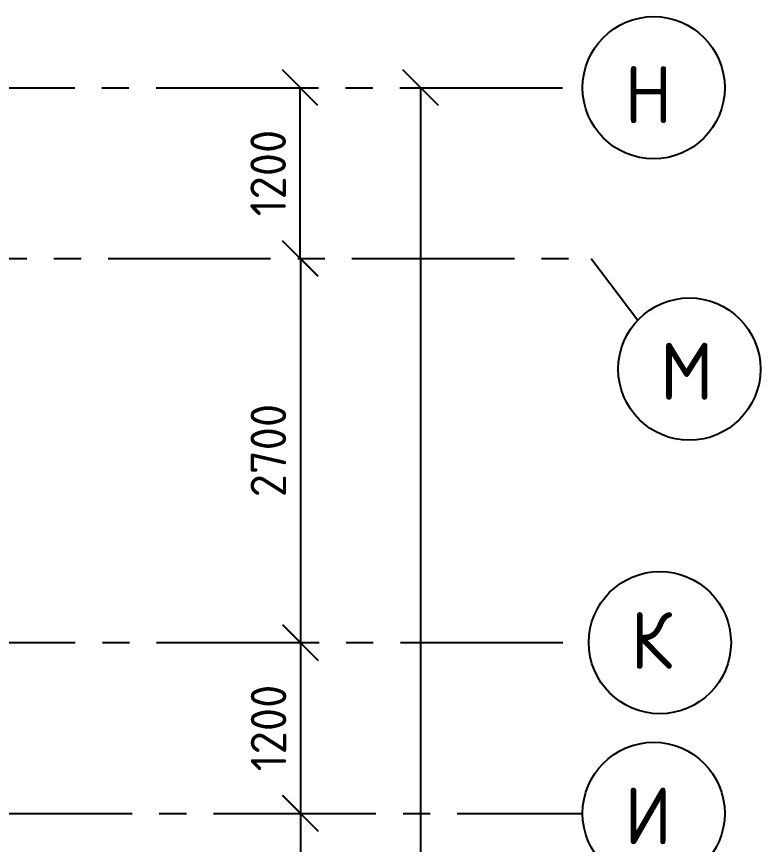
# Model space of a CAD drawing. Header units: millimetres. Extents: x -257254 to 390979, y -202328 to 355504.
# Drawn here: x 103583 to 108814, y 100358 to 106176 of the extents above; entities that cross this region are included whole.
import ezdxf

# ---------------------------------------------------------------- set-up
doc = ezdxf.new("R2010")
doc.units = ezdxf.units.MM
doc.linetypes.add('CENTER2', pattern=[28.575, 19.05, -3.175, 3.175, -3.175])
doc.layers.get('0').update_dxf_attribs({"lineweight": 25})
doc.layers.add('оси', color=1, linetype='CENTER2')
doc.styles.get("Standard").update_dxf_attribs({"font": 'GOST_Common.ttf'})
doc.dimstyles.new('ISO-25', dxfattribs={"dimtxt": 250, "dimasz": 250, "dimexe": 1.25, "dimexo": 0.625, "dimgap": 100, "dimtad": 1, "dimdec": 0, "dimtxsty": 'Standard', "dimblk": 'OBLIQUE', "dimcen": 2.5, "dimadec": 0, "dimazin": 0, "dimtfac": 1, "dimtdec": 0, "dimtmove": 0, "dimatfit": 3, "dimfxl": 1, "dimarcsym": 0})

# ---------------------------------------------------------------- blocks, each defined once
blk = doc.blocks.new('_Oblique')
at = {"color": 0, "linetype": 'ByBlock', "lineweight": -2}
blk.add_line((-0.5, -0.5), (0.5, 0.5), dxfattribs=at)
blk = doc.blocks.new('*D15')
at = {"color": 0, "lineweight": -2, "ltscale": 50, "transparency": 16777216}
for p, q in [((105578.9, 104476.1), (105578.9, 101776.1)), ((105579.5, 104476.1), (105580.1, 104476.1)), ((105579.5, 101776.1), (105580.1, 101776.1))]:
    blk.add_line(p, q, dxfattribs=at)
at = {"color": 0, "lineweight": -2, "ltscale": 50, "transparency": 16777216, "xscale": 250, "yscale": 250, "zscale": 250}
for p, rotation in [((105578.9, 104476.1), 90), ((105578.9, 101776.1), 270)]:
    blk.add_blockref('_Oblique', p, dxfattribs=dict(at, rotation=rotation))
at = {"color": 0, "ltscale": 50, "transparency": 16777216, "insert": (105353.9, 103126.1), "char_height": 250, "attachment_point": 5, "rotation": 90}
blk.add_mtext('2700', dxfattribs=at)
blk = doc.blocks.new('*D16')
at = {"color": 0, "lineweight": -2, "ltscale": 50, "transparency": 16777216}
for p, q in [((105578.9, 100576.1), (105578.9, 96076.1)), ((105579.5, 100576.1), (105580.1, 100576.1)), ((105601.4, 96076.1), (105577.6, 96076.1))]:
    blk.add_line(p, q, dxfattribs=at)
at = {"color": 0, "lineweight": -2, "ltscale": 50, "transparency": 16777216, "xscale": 250, "yscale": 250, "zscale": 250}
for p, rotation in [((105578.9, 100576.1), 90), ((105578.9, 96076.1), 270)]:
    blk.add_blockref('_Oblique', p, dxfattribs=dict(at, rotation=rotation))
at = {"color": 0, "ltscale": 50, "transparency": 16777216, "insert": (105353.9, 98326.1), "char_height": 250, "attachment_point": 5, "rotation": 90}
blk.add_mtext('4500', dxfattribs=at)
blk = doc.blocks.new('*D38')
at = {"color": 0, "lineweight": -2, "ltscale": 50, "transparency": 16777216}
for p, q in [((105577.6, 104476.1), (105577.6, 105676.1)), ((105578.2, 105676.1), (105578.9, 105676.1)), ((105578.2, 104476.1), (105578.9, 104476.1))]:
    blk.add_line(p, q, dxfattribs=at)
at = {"color": 0, "lineweight": -2, "ltscale": 50, "transparency": 16777216, "xscale": 250, "yscale": 250, "zscale": 250}
for p, rotation in [((105577.6, 105676.1), 90), ((105577.6, 104476.1), 270)]:
    blk.add_blockref('_Oblique', p, dxfattribs=dict(at, rotation=rotation))
at = {"color": 0, "ltscale": 50, "transparency": 16777216, "insert": (105352.6, 105076.1), "char_height": 250, "attachment_point": 5, "rotation": 90}
blk.add_mtext('1200', dxfattribs=at)
blk = doc.blocks.new('*D70')
at = {"color": 0, "lineweight": -2, "transparency": 16777216}
for p, q in [((106425.6, 79276.1), (106425.6, 105676.1)), ((106426.3, 105676.1), (106426.9, 105676.1)), ((106426.3, 79276.1), (106426.9, 79276.1))]:
    blk.add_line(p, q, dxfattribs=at)
at = {"color": 0, "lineweight": -2, "transparency": 16777216, "xscale": 250, "yscale": 250, "zscale": 250}
for p, rotation in [((106425.6, 105676.1), 90), ((106425.6, 79276.1), 270)]:
    blk.add_blockref('_Oblique', p, dxfattribs=dict(at, rotation=rotation))
at = {"color": 0, "transparency": 16777216, "insert": (106200.6, 92476.1), "char_height": 250, "attachment_point": 5, "rotation": 90}
blk.add_mtext('26400', dxfattribs=at)
blk = doc.blocks.new('*D224')
at = {"color": 0, "lineweight": -2, "transparency": 16777216}
for p, q in [((105580.1, 101776.1), (105580.1, 100576.1)), ((105580.7, 101776.1), (105581.4, 101776.1)), ((105579.5, 100576.1), (105581.4, 100576.1))]:
    blk.add_line(p, q, dxfattribs=at)
at = {"color": 0, "lineweight": -2, "transparency": 16777216, "xscale": 250, "yscale": 250, "zscale": 250}
for p, rotation in [((105580.1, 101776.1), 90), ((105580.1, 100576.1), 270)]:
    blk.add_blockref('_Oblique', p, dxfattribs=dict(at, rotation=rotation))
at = {"color": 0, "transparency": 16777216, "insert": (105355.1, 101176.1), "char_height": 250, "attachment_point": 5, "rotation": 90}
blk.add_mtext('1200', dxfattribs=at)

msp = doc.modelspace()

# ---------------------------------------------------------------- linework, layer by layer
at = {"ltscale": 50}
msp.add_line((107624.99074, 104476.14076), (107951.3747, 104042.69268), dxfattribs=at)
for centre in [(108063.39663, 105676.14076), (108314.28217, 103698.74767), (108107.1847, 101776.14076), (108063.39663, 100576.14076)]:
    msp.add_circle(centre, 500, dxfattribs=at)
at = {"layer": 'оси', "ltscale": 60}
for p, q in [((94276.93136, 105676.14076), (107563.39663, 105676.14076)), ((71651.5165, 104476.14076), (107624.99074, 104476.14076)), ((89136.99356, 101776.14076), (107607.1847, 101776.14076)), ((82679.02596, 100576.14076), (107563.39663, 100576.14076))]:
    msp.add_line(p, q, dxfattribs=at)

# ---------------------------------------------------------------- texts
at = {"ltscale": 50}
for s, p in [('Н', (107857.71928, 105427.93718)), ('М', (108108.31166, 103483.40368)), ('К', (107901.32983, 101592.85037)), ('И', (107857.42612, 100359.50841))]:
    msp.add_text(s, height=400, dxfattribs=at).set_placement(p)

# ---------------------------------------------------------------- dimensions: what is measured, and where the dimension line sits
dim = msp.add_linear_dim(base=(105577.61621, 105676.14076), p1=(105577.61621, 104476.14076), p2=(105577.61621, 105676.14076), angle=90, dimstyle='ISO-25', dxfattribs=at)
dim.commit()
dim.dimension.update_dxf_attribs({"geometry": '*D38', "text_midpoint": (105577.61621, 105076.14076), "dimtype": 160})
for base, p1, p2, picture, middle in [((106425.63518, 105676.14076), (106425.63518, 79276.14076), (106425.63518, 105676.14076), '*D70', (106200.63518, 92476.14076)), ((105580.11621, 100576.14076), (105580.11621, 101776.14076), (105578.86621, 100576.14076), '*D224', (105355.11621, 101176.14076))]:
    dim = msp.add_linear_dim(base=base, p1=p1, p2=p2, angle=90, dimstyle='ISO-25')
    dim.commit()
    dim.dimension.update_dxf_attribs({"geometry": picture, "text_midpoint": middle})
dim = msp.add_linear_dim(base=(105578.86621, 101776.14076), p1=(105578.86621, 104476.14076), p2=(105578.86621, 101776.14076), angle=90, dimstyle='ISO-25', dxfattribs=at)
dim.commit()
dim.dimension.update_dxf_attribs({"geometry": '*D15', "text_midpoint": (105353.86621, 103126.14076)})
dim = msp.add_linear_dim(base=(105578.86621, 96076.14076), p1=(105578.86621, 100576.14076), p2=(105602.05441, 96076.14076), angle=90, dimstyle='ISO-25', override={"dimtmove": 1}, dxfattribs=at)
dim.commit()
dim.dimension.update_dxf_attribs({"geometry": '*D16', "text_midpoint": (105353.86621, 98326.14076)})

doc.saveas('drawing.dxf')
